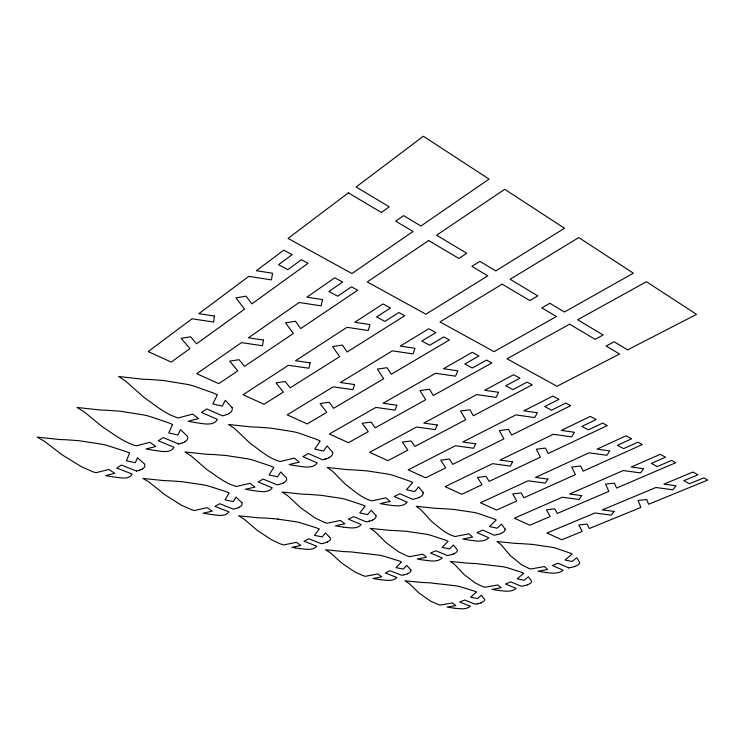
<?xml version="1.0" encoding="UTF-8"?>
<svg xmlns="http://www.w3.org/2000/svg" width="745" height="745" viewBox="0 0 745 745"><rect width="100%" height="100%" fill="white"/><g stroke="black" fill="none" stroke-linecap="round" stroke-linejoin="round"><path stroke-width="1.12" d="M229.19 413.531L227.914 414.108A33.506 16.762 8.5 0 1 226.536 414.611L224.506 415.3A12.972 6.435 8.1 0 1 222.485 415.85L206.775 408.93L201.457 412.423L217.428 419.388C213.619 426.568 202.761 423.486 196.149 422.704A39.653 18.737 8.2 0 0 194.659 422.462L188.234 421.279L198.533 418.569L192.713 414.099L178.26 417.926C165.641 414.369 155.677 405.448 145.052 398.23A63.902 32.473 8.9 0 1 143.208 396.759L126.007 381.44A25.786 12.637 10.7 0 0 123.921 380.006L118.613 376.495L141.885 379.14A77.955 40.845 11.1 0 0 144.204 379.261L148.851 379.456A81.605 39.178 9.1 0 1 151.179 379.568L163.649 380.546L186.175 384.224A30.461 15.142 8.9 0 1 193.7 386.003L213.675 393.118A66.24 32.156 8.8 0 1 215.268 393.826L215.575 393.965A43.285 21.307 8.6 0 1 217.363 394.831L212.819 403.939L222.317 406.118L225.288 400.316L232.133 407.552M184.946 441.85L183.764 442.381A32.361 15.375 9 0 1 182.469 442.847M142.416 469.071L141.308 469.564A31.271 14.099 9.3 0 1 140.097 469.993M329.15 457.719L327.875 458.231A31.364 15.217 5.6 0 1 326.496 458.678L324.475 459.283M283.426 482.983L282.234 483.458A30.303 14.043 6.4 0 1 280.93 483.868L279.03 484.427M239.294 507.364L238.177 507.801A29.297 12.944 7 0 1 236.957 508.183L235.159 508.705A11.371 4.982 6.7 0 1 233.371 509.124L219.645 503.713L214.923 506.386L228.883 511.843C225.037 517.561 215.948 514.832 210.081 514.311A34.894 14.667 6.9 0 0 208.777 514.125L203.134 513.175L212.25 511.126L207.194 507.643L194.408 510.539L191.67 509.766L181.491 505.25L165.614 495.202A55.707 24.967 7.3 0 1 164.03 494.065L149.317 482.239A22.424 9.769 8.7 0 0 147.519 481.14L142.966 478.43L163.276 480.553A67.273 31.076 8.8 0 0 165.306 480.665L169.366 480.823A71.52 30.498 7.5 0 1 171.406 480.925L182.311 481.726L201.96 484.641A26.615 11.697 7.4 0 1 208.535 486.038L225.94 491.579A58.045 24.985 7.3 0 1 227.318 492.128L227.588 492.24A37.893 16.511 7.1 0 1 229.143 492.911L225.027 499.895L233.343 501.608L236.035 497.157L241.957 502.763M419.239 497.53L417.954 497.986A29.651 13.792 3.3 0 1 416.585 498.386L415.235 498.75M372.519 520.187L371.317 520.615A28.636 12.805 4.2 0 1 370.023 520.988L368.132 521.481A11.119 4.926 4 0 1 366.27 521.891L353.642 516.63L348.409 519.218L361.26 524.527C357.349 529.471 349.479 527.73 343.929 527.209M327.269 542.127L326.133 542.528A27.686 11.873 5 0 1 324.913 542.872L323.712 543.189M500.836 533.597L499.56 534.007A28.236 12.507 1.4 0 1 498.2 534.361L496.868 534.687M453.5 554.01L452.299 554.392M407.496 573.846L406.37 574.199A26.345 10.877 3.2 0 1 405.15 574.516L403.958 574.795M182.469 442.847L180.551 443.48A12.535 5.904 8.6 0 1 178.642 443.983M140.097 469.993L138.3 470.57A12.116 5.42 9 0 1 136.493 471.036M575.093 566.414L573.827 566.787A27.034 11.352 0 0 1 572.486 567.103L570.856 567.476M527.432 584.881L526.231 585.225A26.094 10.653 1 0 1 524.964 585.533L523.716 585.803M480.972 602.882L479.845 603.208A25.209 9.974 1.8 0 1 478.644 603.487L477.312 603.776M325.397 459.004L325.947 458.846M368.999 521.258L369.511 521.118M323.274 543.301L323.134 543.338A10.756 4.572 4.8 0 1 321.365 543.71L308.877 538.793L304.016 541.205L316.718 546.169C313.049 550.9 305.459 549.074 300.207 548.655M449.757 555.025L451.014 554.727A27.258 11.678 2.4 0 0 452.299 554.392M404.675 574.628L404.19 574.74M403.52 574.898L403.38 574.935A10.244 4.191 3.1 0 1 401.639 575.27L390.231 570.772L385.267 572.952L396.88 577.496C392.95 581.724 385.91 580.169 380.714 579.722M477.461 603.748L478.402 603.543M477.024 603.841L476.884 603.869A9.806 3.846 1.7 0 1 475.17 604.176L464.703 600.051L459.674 602.034L470.337 606.197C466.221 609.987 459.637 608.665 454.515 608.209M277.792 519.097L278.434 519.181M295.914 548.031L297.143 548.19A33.05 13.503 5 0 1 298.373 548.367L299.9 548.599M295.607 547.985L291.854 547.324L300.859 545.48L296.445 542.323L283.808 544.921L280.316 543.906L271.692 539.874L258.152 530.989A52.569 22.872 5.2 0 1 256.774 529.956L244.202 519.246A21.084 8.996 6.5 0 0 242.628 518.25L238.605 515.801L257.789 517.756A63.092 28.44 6.4 0 0 259.716 517.859L263.581 518.008A67.562 28.077 5.6 0 1 265.518 518.11L275.864 518.855L294.322 521.519A25.125 10.737 5.3 0 1 300.431 522.794L316.411 527.832A54.851 22.974 5.3 0 1 317.668 528.335L317.91 528.429A35.807 15.161 5.1 0 1 319.316 529.043L314.511 535.348L322.268 536.912L325.397 532.899L330.38 537.974A12.842 5.476 4.7 0 1 327.13 542.071M294.079 465.476L295.132 465.625A37.231 17.098 5.7 0 1 296.519 465.839C303.047 466.631 312.853 469.248 317.221 462.924L302.861 456.666L308.365 453.556L322.455 459.749A12.171 5.839 5.3 0 0 324.457 459.274M293.39 465.374L289.144 464.545L299.313 462.151L294.312 458.138L280.055 461.537C268.852 458.501 260.173 450.418 250.916 443.862A59.712 29.437 5.9 0 1 249.351 442.549L234.945 428.859A23.97 11.529 7.8 0 0 233.138 427.574L228.547 424.445L250.348 426.848A72.209 37.017 7.6 0 0 252.536 426.969L256.923 427.146A76.372 35.741 6.4 0 1 259.12 427.257L270.863 428.151L291.826 431.467A28.478 13.764 6.1 0 1 298.764 433.078L316.895 439.457A62.021 29.288 6.1 0 1 318.32 440.09L318.59 440.221A40.528 19.379 5.9 0 1 320.182 440.993L314.735 449.105L323.516 451.079L327.064 445.901L332.689 452.383M454.245 608.162L452.885 607.967A30.172 11.454 2.2 0 0 451.787 607.818L447.13 607.091L455.819 605.573L452.429 602.929L440.165 605.052L437.995 604.456L430.405 601.01L419.565 593.411A47.773 19.184 1.9 0 1 418.532 592.545L409.331 583.652A19.053 7.599 3.1 0 0 408.102 582.823L404.954 580.793L422.201 582.469A56.853 23.775 2.6 0 0 423.961 582.562L427.49 582.702A61.453 23.775 2.5 0 1 429.26 582.786L455.055 585.71A22.844 9.042 2.1 0 1 460.419 586.781L474.062 590.999A49.924 19.417 2.3 0 1 475.114 591.418L475.31 591.502A32.603 12.777 2.1 0 1 476.474 592.014L470.663 597.211L477.489 598.542L481.251 595.218L484.753 599.446A11.706 4.6 1.7 0 1 480.86 602.835M499.578 590.58C504.961 591.12 511.796 592.368 516.136 588.42L505.427 584.005L510.791 581.882L521.304 586.25A10.151 4.107 0.9 0 0 523.111 585.933M380.425 579.675L378.991 579.461A31.495 12.432 3.5 0 0 377.827 579.303L372.9 578.511L381.719 576.844L377.864 573.957L365.404 576.304L363.066 575.652L354.732 571.899L342.449 563.583A49.962 20.944 3.4 0 1 341.257 562.643L330.501 552.911A19.975 8.27 4.7 0 0 329.113 551.998L325.565 549.773L343.724 551.579A59.684 26.01 4.3 0 0 345.559 551.673L349.256 551.822A64.256 25.833 3.9 0 1 351.1 551.915L378.32 555.062A23.887 9.853 3.6 0 1 384.038 556.236L398.771 560.827A52.178 21.121 3.7 0 1 399.916 561.292L400.139 561.376A34.065 13.922 3.5 0 1 401.415 561.935L396.051 567.653L403.315 569.096L406.798 565.446L410.979 570.074M499.299 590.534L497.911 590.329A31.169 12.199 1.4 0 0 496.785 590.17L491.961 589.388L501.134 587.777L497.846 584.974L484.958 587.237L482.751 586.604L475.161 582.953L464.508 574.861A49.468 20.506 1 0 1 463.502 573.948L454.646 564.477A19.687 8.13 2.4 0 0 453.435 563.593L450.325 561.423L468.093 563.201A58.902 25.507 1.7 0 0 469.909 563.294L473.559 563.443A63.502 25.367 1.7 0 1 475.385 563.527L501.934 566.61A23.635 9.657 1.3 0 1 507.401 567.746L521.221 572.225A51.61 20.72 1.5 0 1 522.282 572.672L522.478 572.765A33.721 13.643 1.2 0 1 523.651 573.305L517.198 578.856L524.173 580.262L528.345 576.714L531.632 581.221A12.116 4.908 0.8 0 1 527.32 584.825M343.613 527.162L342.048 526.911A34.13 14.518 4.4 0 0 340.782 526.724L335.408 525.812L344.823 523.81L340.465 520.429L327.148 523.241L324.578 522.478L315.312 518.092L301.436 508.332A54.404 24.706 4.4 0 1 300.086 507.224L287.728 495.751A21.791 9.722 6 0 0 286.154 494.68L282.141 492.054L301.967 494.131A65.337 30.862 5.6 0 0 303.969 494.233L307.983 494.391A69.788 30.256 4.9 0 1 309.995 494.494L320.704 495.276L339.72 498.116A25.982 11.585 4.6 0 1 345.997 499.476L362.266 504.859A56.676 24.753 4.6 0 1 363.532 505.399L363.774 505.501A37.017 16.343 4.4 0 1 365.199 506.153L359.742 512.923L367.704 514.599L371.243 510.278L376.057 515.726M136.465 471.017L121.342 465.066L116.807 468.046L132.21 474.062C128.913 480.497 118.855 477.34 112.961 476.847A37.138 15.906 8.9 0 0 111.564 476.642L105.604 475.627L114.739 473.308L108.928 469.452L96.021 472.703L93.041 471.846L81.717 466.864L63.567 455.744A59.572 27.211 9.7 0 1 61.733 454.478L44.495 441.357A24.082 10.598 11.1 0 0 42.446 440.127L37.25 437.129L58.836 439.448A72.479 33.87 11.5 0 0 60.978 439.559L65.253 439.736A76.344 33.087 9.7 0 1 67.395 439.839L78.933 440.705L99.942 443.899A28.44 12.73 9.7 0 1 107.029 445.445L126.073 451.563A61.937 27.137 9.5 0 1 127.609 452.178L127.898 452.299A40.435 17.955 9.4 0 1 129.63 453.035L126.389 460.81L135.339 462.701L137.471 457.747L144.502 463.958A14.472 6.5 9 0 1 142.248 468.996M178.623 443.964L163.211 437.557L158.303 440.789L173.995 447.261C170.447 454.05 159.998 450.93 153.759 450.297A38.368 17.265 8.6 0 0 152.315 450.073L146.085 448.965L155.826 446.469L149.996 442.316L136.335 445.845C124.042 442.53 114.05 434.27 103.481 427.565A61.686 29.726 9.4 0 1 101.646 426.205L84.39 412.032A24.92 11.575 10.9 0 0 82.323 410.7L77.061 407.459L99.485 409.936A75.152 37.185 11.4 0 0 101.711 410.057L106.163 410.234A78.923 36.011 9.4 0 1 108.398 410.346L120.392 411.268L142.146 414.686A29.428 13.885 9.4 0 1 149.456 416.353L168.966 422.946A64.042 29.549 9.2 0 1 170.531 423.607L170.828 423.737A41.822 19.566 9.1 0 1 172.589 424.538L168.724 432.947L177.953 434.978L180.486 429.614L187.442 436.319A14.974 7.077 8.6 0 1 184.779 441.766M568.64 567.876L558.089 563.248L552.352 565.502L563.108 570.195C557.996 574.6 550.248 573.035 544.073 572.244A32.231 12.982 0.6 0 0 542.919 572.076L537.983 571.247L547.622 569.525L544.427 566.545L530.896 568.975L528.661 568.305L521.072 564.421L510.66 555.826A51.284 21.884 0 0 1 509.682 554.848L501.227 544.772A20.366 8.689 1.5 0 0 500.044 543.822L496.98 541.513L515.279 543.384A61.099 27.323 0.6 0 0 517.151 543.478L520.932 543.636A65.672 27.034 0.9 0 1 522.813 543.729L532.796 544.446L550.108 546.979A24.483 10.3 0.3 0 1 555.696 548.18L569.674 552.939A53.407 22.071 0.6 0 1 570.735 553.414L570.931 553.507A34.913 14.537 0.3 0 1 572.104 554.084L564.971 560.007L572.086 561.497L576.695 557.716L579.74 562.503A12.553 5.234 -0.1 0 1 574.982 566.358M423.235 492.743L418.625 486.913L414.63 491.551L406.481 489.763L412.637 482.499A38.302 17.601 3.6 0 0 411.203 481.801L410.961 481.689A58.613 26.643 3.8 0 0 409.675 481.112L393.137 475.347A26.895 12.488 3.7 0 0 386.702 473.894L367.108 470.887L356.017 470.048A72.135 32.556 4.2 0 0 353.94 469.946L349.768 469.778A67.721 33.46 4.7 0 1 347.701 469.667L327.204 467.469L331.199 470.281A22.527 10.495 5.2 0 1 332.764 471.436L344.842 483.738A56.359 26.652 3.4 0 0 346.174 484.921C354.257 490.908 361.856 498.275 371.876 500.864L385.91 497.837L390.203 501.45L380.201 503.592L385.789 504.57A35.266 15.589 3.6 0 1 387.093 504.775C393.509 505.557 402.496 507.783 407.226 502.195L394.245 496.533L399.869 493.749L412.609 499.346A11.51 5.299 3.1 0 0 414.574 498.917M505.203 529.276L501.506 524.08L497.101 528.186L489.493 526.557L496.198 520.01A36.468 15.99 1.7 0 0 494.913 519.377L494.689 519.274A55.791 24.24 2 0 0 493.525 518.753L478.355 513.529A25.581 11.333 1.8 0 0 472.377 512.206L453.984 509.45L443.48 508.686A68.633 29.651 2.3 0 0 441.496 508.584L437.538 508.425A64.098 30.228 2.4 0 1 435.564 508.323L416.231 506.302L419.724 508.844A21.354 9.555 3.1 0 1 421.083 509.878L431.197 520.997A53.603 24.138 1.5 0 0 432.342 522.068C439.429 527.562 446.106 534.295 455.102 536.512L468.884 533.802L472.591 537.08L462.766 538.998L468.009 539.892A33.627 14.22 1.9 0 1 469.238 540.078C475.543 540.87 483.84 542.742 488.813 537.788L477.024 532.638L482.723 530.142L494.28 535.217A10.97 4.805 1.3 0 0 496.217 534.845M570.53 567.541A10.514 4.368 -0.1 0 1 568.649 567.895M505.138 529.276A13.103 5.755 1.3 0 1 500.714 533.532M449.133 555.174A10.598 4.489 2.3 0 1 447.317 555.537L435.806 550.751L430.489 553.088L442.204 557.921C437.483 562.661 429.493 560.724 423.486 560.044A32.529 13.308 2.8 0 0 422.294 559.877L417.237 559.039L426.512 557.241L422.732 554.168L409.62 556.683L407.245 555.993L398.873 551.998L386.729 543.133A51.722 22.499 2.5 0 1 385.565 542.127L375.098 531.725A20.646 8.893 4 0 0 373.72 530.747L370.19 528.373L388.937 530.282A61.826 28.059 3.4 0 0 390.836 530.384L394.664 530.542A66.38 27.695 3.2 0 1 396.582 530.636L406.742 531.362L424.622 533.969A24.715 10.579 2.8 0 1 430.48 535.208L445.435 540.106A53.938 22.639 2.9 0 1 446.59 540.6L446.814 540.693A35.229 14.928 2.7 0 1 448.099 541.289L442.092 547.407L449.524 548.935L453.416 545.033L457.411 549.968A12.656 5.383 2.2 0 1 453.379 553.945M410.923 570.074A12.227 5.019 3.1 0 1 407.375 573.79M423.169 492.743A13.755 6.351 3.1 0 1 419.1 497.455M375.992 515.726A13.28 5.895 4 0 1 372.379 520.122M332.615 452.383A14.537 7.003 5.3 0 1 329.001 457.635M279.012 484.418A11.752 5.401 6.1 0 1 277.14 484.874L263.209 479.082L258.115 481.968L272.279 487.807C268.163 493.823 258.757 491.141 252.555 490.499A36.039 15.841 6.3 0 0 251.205 490.294L245.394 489.279L255.023 487.062L249.985 483.328L236.482 486.466C225.521 483.626 216.748 476.111 207.483 470.002A57.654 27.118 6.7 0 1 205.909 468.773L191.316 456.052A23.188 10.616 8.3 0 0 189.519 454.869L184.937 451.954L205.983 454.217A69.676 33.925 8.3 0 0 208.088 454.329L212.306 454.497A73.895 33.031 7 0 1 214.42 454.599L225.744 455.456L246.046 458.557A27.528 12.693 6.8 0 1 252.797 460.056L270.565 465.998A59.982 27.062 6.7 0 1 271.972 466.594L272.242 466.715A39.178 17.889 6.6 0 1 273.815 467.432L269.066 474.956L277.615 476.8L280.716 471.995L286.508 478.029A14.043 6.463 6.1 0 1 283.277 482.909M241.892 502.763A13.578 5.969 6.7 0 1 239.145 507.298M232.058 407.552A15.505 7.711 8.1 0 1 229.013 413.447M214.383 316.029L213.713 322.045L192.014 318.804L148.199 351.575L171.266 362.07L189.966 348.567L181.165 338.323L190.599 336.796L196.55 343.817L244.574 309.128L236.007 297.87L246.046 296.175L251.829 303.895L308.048 263.292L301.455 259.716L287.84 269.643L278.565 264.699L292.142 254.669L283.808 250.143L256.327 270.705L272.558 273.247L271.431 279.878L248.774 276.348L198.841 313.701L214.383 316.029M263.46 340.027L262.473 345.727L241.445 342.635L196.773 373.683L218.751 383.675L237.795 370.87L229.758 361.129L239.071 359.686L244.49 366.363L293.325 333.518L285.568 322.846L295.467 321.253L300.691 328.564L357.702 290.224L351.463 286.844L337.671 296.203L328.88 291.519L342.653 282.057L334.766 277.783L306.865 297.171L322.566 299.592L321.114 305.86L299.192 302.498L248.402 337.802L263.46 340.027M310.116 362.834L308.84 368.244L288.455 365.283L243.056 394.738L264 404.274L283.342 392.103L276.013 382.837L285.195 381.487L290.14 387.828L339.646 356.687L332.633 346.565L342.383 345.065L347.105 352.003L404.758 315.74L398.845 312.537L384.895 321.384L376.56 316.942L390.482 308.002L383.014 303.951L354.788 322.259L369.986 324.569L368.235 330.501L347.012 327.297L295.514 360.71L310.116 362.834M354.518 384.541L352.99 389.682L333.201 386.851L287.197 414.825L307.191 423.924L326.776 412.358L320.099 403.529L329.16 402.244L333.658 408.288L383.722 378.739L377.38 369.11L386.99 367.695L391.246 374.288L449.403 339.953L443.787 336.917L429.735 345.28L421.819 341.061L435.862 332.605L428.766 328.759L400.279 346.08L415.002 348.288L413 353.912L392.429 350.848L340.353 382.511L354.518 384.541M396.834 405.233L395.074 410.123L375.853 407.403L329.337 434L348.446 442.688L368.235 431.681L362.154 423.272L371.094 422.061L375.191 427.816L425.693 399.739L419.984 390.585L429.455 389.244L433.283 395.521L491.83 362.964L486.494 360.068L472.349 367.993L464.815 363.979L478.951 355.98L472.209 352.32L443.517 368.728L457.803 370.833L455.567 376.178L435.611 373.245L383.07 403.278L396.834 405.233M437.194 424.967L435.229 429.623L416.548 427.015L369.613 452.327L387.894 460.643L407.86 450.157L402.328 442.12L411.147 440.975L414.863 446.478L465.727 419.761L460.587 411.044L469.918 409.778L473.364 415.757L532.191 384.858L527.106 382.101L512.905 389.616L505.734 385.798L519.936 378.209L513.519 374.726L484.678 390.278L498.554 392.298L496.105 397.374L476.726 394.571L423.831 423.095L437.194 424.967M475.748 443.815L473.596 448.248L455.428 445.752L408.158 469.862L425.656 477.824L445.752 467.823L440.733 460.149L449.431 459.069L452.802 464.321L503.937 438.88L499.327 430.563L508.528 429.371L511.61 435.061L570.633 405.708L565.79 403.082L551.551 410.216L544.716 406.574L558.955 399.367L552.846 396.061L523.903 410.821L537.378 412.749L534.742 417.582L515.922 414.89L462.747 442.018L475.748 443.815M512.607 461.835L510.278 466.072L492.594 463.66L445.063 486.653L461.835 494.289L482.043 484.744L477.498 477.405L486.075 476.372L489.12 481.4L540.46 457.151L536.335 449.216L545.405 448.08L548.152 453.519L607.296 425.591L602.677 423.086L588.41 429.865L581.892 426.391L596.158 419.547L590.329 416.381L561.33 430.414L574.423 432.268L571.629 436.868L553.321 434.288L499.951 460.103L512.607 461.835M547.873 479.082L545.396 483.123L528.168 480.804L480.441 502.754L496.524 510.074L516.816 500.957L512.709 493.935L521.174 492.957L523.921 497.762L575.401 474.63L571.722 467.041L580.662 465.97L583.111 471.166L642.302 444.569L637.888 442.176L623.621 448.63L617.391 445.314L631.658 438.796L626.089 435.778L597.071 449.123L609.81 450.911L606.858 455.297L589.044 452.811L535.553 477.415L547.873 479.082M581.659 495.593L579.042 499.467L562.251 497.232L514.385 518.194L529.816 525.225L550.164 516.509L546.467 509.776L554.82 508.854L557.297 513.454L608.861 491.365L605.592 484.11L614.402 483.095L616.571 488.059L675.752 462.71L671.534 460.429L657.267 466.575L651.316 463.39L665.574 457.197L660.256 454.31L631.239 467.022L643.643 468.735L640.56 472.917L623.211 470.533L569.646 493.991L581.659 495.593M614.048 511.433L611.31 515.13L594.938 512.979L546.97 533.029L561.804 539.771L582.19 531.436L578.865 524.983L587.107 524.098L589.323 528.512L640.923 507.41L638.046 500.463L646.725 499.495L648.634 504.253L707.75 480.069L703.708 477.88L689.479 483.738L683.77 480.693L698.018 474.788L692.925 472.023L663.935 484.138L676.022 485.796L672.819 489.791L655.917 487.491L602.342 509.887L614.048 511.433M348.362 192.871L288.073 238.4L351.966 273.536L413.037 231.462L395.679 221.163L403.548 215.603L420.925 226.024L489.065 179.089L423.356 136.251L356.147 186.995L389.216 206.812L381.375 212.465L348.362 192.871M428.682 240.542L367.257 281.945L425.926 314.204L487.807 275.827L471.911 266.393L479.873 261.346L495.779 270.882L564.496 228.268L504.719 189.295L436.598 235.206L466.789 253.309L458.846 258.44L428.682 240.542M502.158 284.152L439.988 321.933L494.047 351.659L556.413 316.532L541.811 307.871L549.819 303.262L564.431 312.015L633.38 273.182L578.763 237.581L510.139 279.291L537.825 295.886L529.816 300.57L502.158 284.152M569.618 324.187L507.028 358.801L556.99 386.273L619.579 354.015L606.113 346.025L614.15 341.806L627.616 349.88L696.528 314.362L646.446 281.703L577.645 319.745L603.115 335.017L595.078 339.301L569.618 324.187"/></g></svg>
